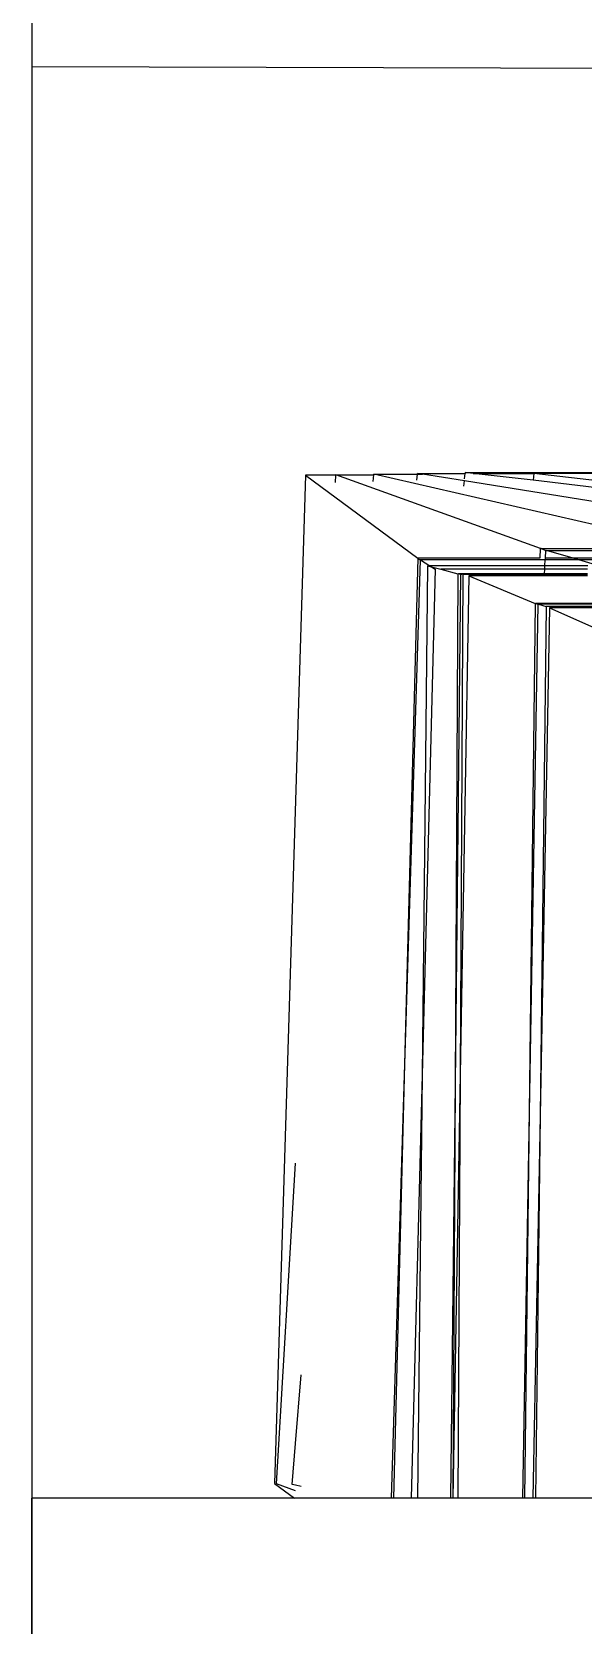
# Model space of a CAD drawing. Extents: x -24961 to 905641, y -154323 to 635957.
# Drawn here: x 438253.6 to 438318.6, y -132370 to -132182.5 of the extents above; entities that cross this region are included whole.
import ezdxf

# ---------------------------------------------------------------- set-up
doc = ezdxf.new("R2010")
doc.units = 0
doc.header["$LTSCALE"] = 1000
doc.header["$MEASUREMENT"] = 0
doc.layers.add('WALL', color=9, linetype='Continuous')

msp = doc.modelspace()

# ---------------------------------------------------------------- linework, layer by layer
for p, q in [((438335.78, -132186.82), (438253.61, -132186.6)), ((438253.61, -132186.6), (438253.61, -132355.04)), ((438285.87, -132234.64), (438282.19, -132353.29)), ((438289.44, -132234.64), (438285.87, -132234.64)), ((438285.87, -132234.64), (438299.08, -132244.41)), ((438289.39, -132235.5), (438289.44, -132234.64)), ((438289.44, -132234.64), (438289.45, -132234.59)), ((438289.45, -132234.59), (438293.9, -132234.59)), ((438313.57, -132243.28), (438289.45, -132234.59)), ((438293.84, -132235.39), (438293.9, -132234.59)), ((438293.9, -132234.59), (438293.91, -132234.52)), ((438293.91, -132234.52), (438299.04, -132234.52)), ((438327.64, -132242.26), (438293.91, -132234.52)), ((438298.97, -132235.24), (438299.04, -132234.52)), ((438299.04, -132234.52), (438299.05, -132234.42)), ((438299.04, -132234.52), (438299.65, -132234.52)), ((438299.05, -132234.42), (438304.67, -132234.42)), ((438299.65, -132234.52), (438299.05, -132234.42)), ((438304.58, -132235.31), (438299.65, -132234.52)), ((438304.61, -132235.06), (438304.67, -132234.42)), ((438304.68, -132234.31), (438304.67, -132234.42)), ((438305.6, -132234.42), (438304.68, -132234.31)), ((438304.68, -132234.31), (438335.78, -132234.31)), ((438305.6, -132234.42), (438312.77, -132234.42)), ((438312.67, -132235.24), (438305.6, -132234.42)), ((438312.77, -132234.42), (438312.67, -132235.24)), ((438335.78, -132234.42), (438312.77, -132234.42)), ((438321.3, -132235.41), (438312.77, -132234.42)), ((438304.52, -132235.91), (438304.58, -132235.31)), ((438341.76, -132241.29), (438304.58, -132235.31)), ((438321.17, -132236.23), (438312.67, -132235.24)), ((438313.51, -132244.41), (438313.57, -132243.28)), ((438313.62, -132243.28), (438313.57, -132243.28)), ((438313.62, -132243.28), (438326.41, -132243.28)), ((438313.62, -132243.28), (438314.19, -132243.49)), ((438314.13, -132244.41), (438314.19, -132243.49)), ((438314.19, -132243.49), (438314.26, -132243.49)), ((438314.26, -132243.49), (438327.33, -132243.49)), ((438317.4, -132244.41), (438314.26, -132243.49)), ((438299.08, -132244.41), (438297.53, -132303.94)), ((438299.37, -132244.61), (438297.53, -132303.94)), ((438313.49, -132244.41), (438299.08, -132244.41)), ((438299.08, -132244.41), (438299.23, -132244.5)), ((438299.23, -132244.5), (438299.37, -132244.61)), ((438299.4, -132244.61), (438299.37, -132244.61)), ((438314.07, -132244.61), (438299.4, -132244.61)), ((438299.4, -132244.61), (438300.51, -132245.3)), ((438300.25, -132245.3), (438299.6, -132305.22)), ((438301.15, -132245.7), (438299.6, -132305.22)), ((438300.51, -132245.3), (438300.25, -132245.3)), ((438300.25, -132245.3), (438300.7, -132245.42)), ((438314.08, -132245.3), (438300.51, -132245.3)), ((438300.51, -132245.3), (438300.7, -132245.42)), ((438300.7, -132245.42), (438301.79, -132245.7)), ((438300.7, -132245.42), (438301.15, -132245.7)), ((438314.06, -132245.7), (438301.79, -132245.7)), ((438301.79, -132245.7), (438303.8, -132246.23)), ((438314.03, -132246.23), (438314.06, -132245.7)), ((438314.06, -132245.7), (438314.08, -132245.3)), ((438319.1, -132245.7), (438314.06, -132245.7)), ((438314.08, -132245.3), (438314.12, -132244.61)), ((438319.11, -132245.3), (438314.08, -132245.3)), ((438314.12, -132244.61), (438314.13, -132244.41)), ((438318.07, -132244.61), (438314.12, -132244.61)), ((438317.4, -132244.41), (438314.13, -132244.41)), ((438327.29, -132244.41), (438317.4, -132244.41)), ((438318.07, -132244.61), (438317.4, -132244.41)), ((438328.18, -132244.61), (438318.07, -132244.61)), ((438319.63, -132245.07), (438318.07, -132244.61)), ((438303.8, -132246.23), (438303.48, -132306.21)), ((438304.12, -132246.3), (438303.48, -132306.21)), ((438303.8, -132246.23), (438303.88, -132246.23)), ((438303.96, -132246.25), (438303.88, -132246.23)), ((438314.03, -132246.23), (438303.96, -132246.25)), ((438303.96, -132246.25), (438304.12, -132246.3)), ((438304.4, -132246.31), (438304.08, -132305.16)), ((438305.1, -132246.5), (438304.08, -132305.16)), ((438304.12, -132246.3), (438304.28, -132246.3)), ((438304.4, -132246.31), (438304.28, -132246.3)), ((438314.02, -132246.31), (438304.4, -132246.31)), ((438305.1, -132246.5), (438312.93, -132249.72)), ((438314.01, -132246.5), (438305.1, -132246.5)), ((438314.01, -132246.5), (438314.02, -132246.31)), ((438319.09, -132246.5), (438314.01, -132246.5)), ((438314.02, -132246.31), (438314.03, -132246.23)), ((438319.09, -132246.31), (438314.02, -132246.31)), ((438319.09, -132246.23), (438314.03, -132246.23)), ((438312.93, -132249.72), (438312.22, -132309.62)), ((438312.93, -132249.72), (438312.98, -132249.72)), ((438341.17, -132249.7), (438312.98, -132249.72)), ((438312.98, -132249.72), (438313.25, -132249.83)), ((438313.25, -132249.83), (438312.22, -132309.62)), ((438313.25, -132249.83), (438313.31, -132249.83)), ((438341.79, -132249.83), (438313.31, -132249.83)), ((438313.31, -132249.83), (438314.21, -132250.09)), ((438314.21, -132250.09), (438313.5, -132309.99)), ((438314.61, -132250.23), (438313.5, -132309.99)), ((438347.81, -132250.09), (438314.21, -132250.09)), ((438347.81, -132250.23), (438314.61, -132250.23)), ((438314.61, -132250.23), (438330.29, -132257.2)), ((438297.53, -132303.94), (438295.95, -132355.04)), ((438297.53, -132303.94), (438296.21, -132355.04)), ((438299.6, -132305.22), (438298.31, -132355.04)), ((438299.6, -132305.22), (438299.07, -132355.04)), ((438304.08, -132305.16), (438303.21, -132355.04)), ((438304.08, -132305.16), (438303.81, -132355.04)), ((438303.48, -132306.21), (438302.95, -132355.04)), ((438303.48, -132306.21), (438303.21, -132355.04)), ((438312.22, -132309.62), (438311.44, -132355.04)), ((438312.22, -132309.62), (438311.68, -132355.04)), ((438313.5, -132309.99), (438312.66, -132355.04)), ((438313.5, -132309.99), (438312.96, -132355.04)), ((438282.45, -132353.34), (438284.68, -132315.61)), ((438284.68, -132348.57), (438285.33, -132340.5)), ((438284.28, -132353.42), (438284.68, -132348.57)), ((438282.19, -132353.29), (438284.55, -132355.04)), ((438284.68, -132354.14), (438282.45, -132353.34)), ((438284.68, -132353.51), (438284.28, -132353.42)), ((438285.33, -132353.66), (438284.68, -132353.51)), ((438253.61, -132478.21), (438253.61, -132355.04)), ((438284.55, -132355.04), (438253.61, -132355.04)), ((438295.95, -132355.04), (438284.55, -132355.04)), ((438296.21, -132355.04), (438295.95, -132355.04)), ((438298.31, -132355.04), (438296.21, -132355.04)), ((438299.07, -132355.04), (438298.31, -132355.04)), ((438302.95, -132355.04), (438299.07, -132355.04)), ((438303.21, -132355.04), (438302.95, -132355.04)), ((438303.81, -132355.04), (438303.21, -132355.04)), ((438311.44, -132355.04), (438303.81, -132355.04)), ((438311.68, -132355.04), (438311.44, -132355.04)), ((438312.66, -132355.04), (438311.68, -132355.04)), ((438312.96, -132355.04), (438312.66, -132355.04)), ((438328.78, -132355.04), (438312.96, -132355.04))]:
    msp.add_line(p, q)
at = {"layer": 'WALL'}
msp.add_line((438253.61, -129507.9), (438253.61, -148107.9), dxfattribs=at)

doc.saveas('drawing.dxf')
